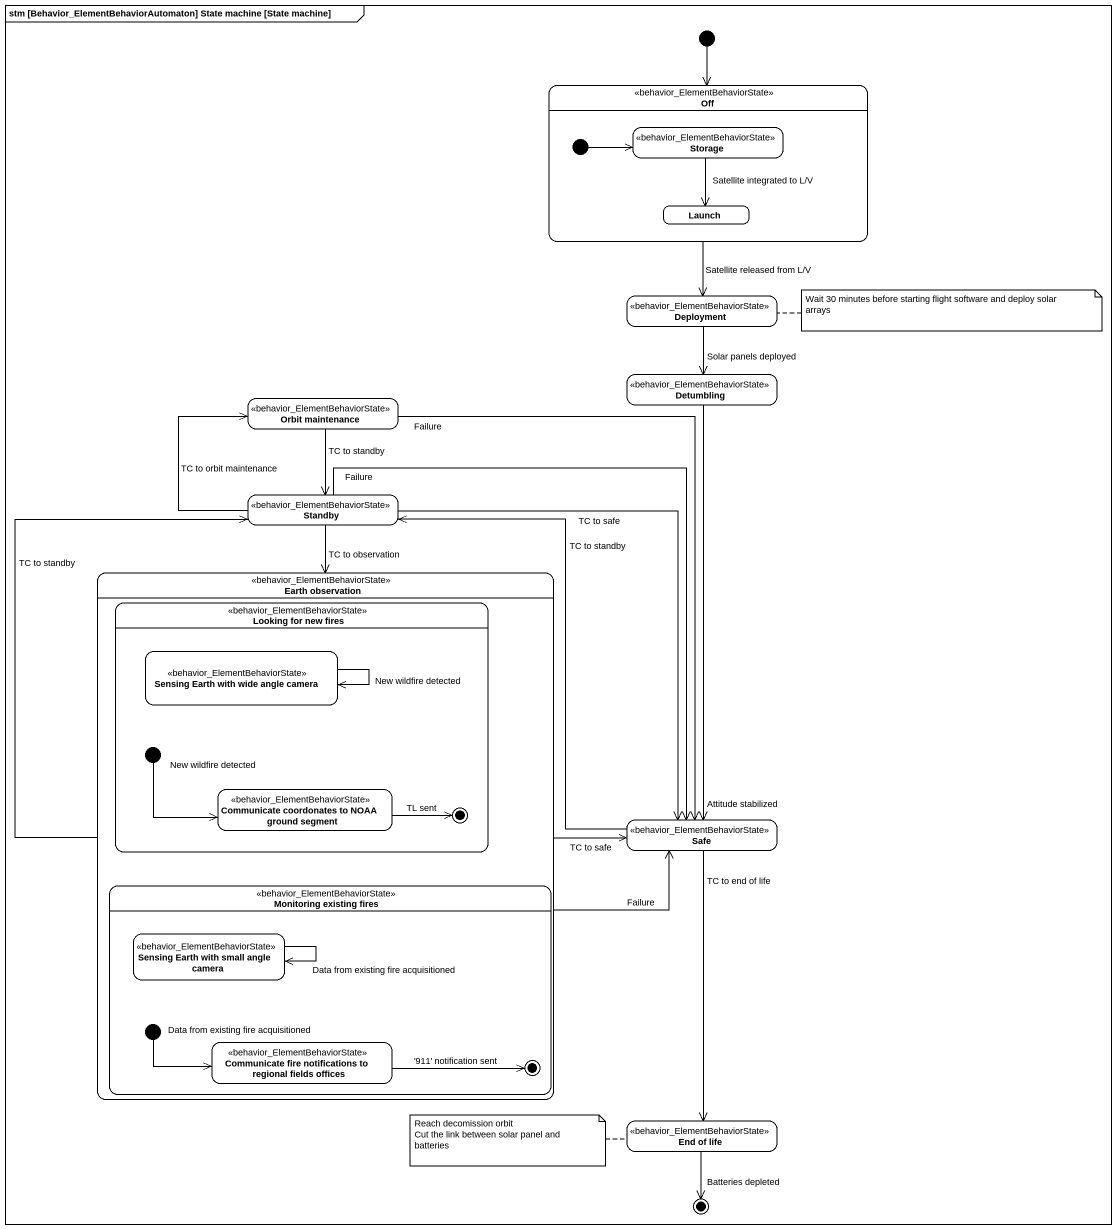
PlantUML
@startuml
mainframe stm [Behavior_ElementBehaviorAutomaton] State machine [State machine]
hide empty description
state Off <<behavior_ElementBehaviorState>> {
  state "Storage" as Storage_ <<behavior_ElementBehaviorState>>
  state Launch
  [*] -right-> Storage_
}
state Deployment <<behavior_ElementBehaviorState>>
state Detumbling <<behavior_ElementBehaviorState>>
state "Orbit maintenance" as Orbit_maintenance <<behavior_ElementBehaviorState>>
state Standby <<behavior_ElementBehaviorState>>
state "Earth observation" as Earth_observation <<behavior_ElementBehaviorState>> {
  state "Looking for new fires" as Looking_for_new_fires <<behavior_ElementBehaviorState>> {
    state "Sensing Earth with wide angle camera" as Sensing_Earth_with_wide <<behavior_ElementBehaviorState>>
    state "Communicate coordonates to NOAA ground segment" as Communicate_coordonates_to <<behavior_ElementBehaviorState>>
    [*] -right-> Communicate_coordonates_to : New wildfire detected
    Communicate_coordonates_to -right-> [*] : TL sent
  }
  state "Monitoring existing fires" as Monitoring_existing_fires <<behavior_ElementBehaviorState>> {
    state "Sensing Earth with small angle camera" as Sensing_Earth_with_small <<behavior_ElementBehaviorState>>
    state "Communicate fire notifications to regional fields offices" as Communicate_fire <<behavior_ElementBehaviorState>>
    [*] -right-> Communicate_fire : Data from existing fire acquisitioned
    Communicate_fire -right-> [*] : '911' notification sent
  }
}
state Safe <<behavior_ElementBehaviorState>>
state "End of life" as End_of_life <<behavior_ElementBehaviorState>>
[*] --> Off
Off --> Deployment : Satellite released from L/V
Storage_ --> Launch : Satellite integrated to L/V
Deployment --> Detumbling : Solar panels deployed
Detumbling --> Safe : Attitude stabilized
Orbit_maintenance --> Standby : TC to standby
Orbit_maintenance --> Safe : Failure
Standby -up-> Orbit_maintenance : TC to orbit maintenance
Standby --> Earth_observation : TC to observation
Standby --> Safe : TC to safe
Standby --> Safe : Failure
Earth_observation -up-> Standby : TC to standby
Earth_observation -right-> Safe : TC to safe
Earth_observation -right-> Safe : Failure
Sensing_Earth_with_wide --> Sensing_Earth_with_wide : New wildfire detected
Safe -up-> Standby : TC to standby
Safe --> End_of_life : TC to end of life
Sensing_Earth_with_small --> Sensing_Earth_with_small : Data from existing fire acquisitioned
End_of_life --> [*] : Batteries depleted
note right of Deployment : Wait 30 minutes before starting flight software and deploy solar arrays
note left of End_of_life
  Reach decomission orbit
  Cut the link between solar panel and batteries
end note
@enduml
